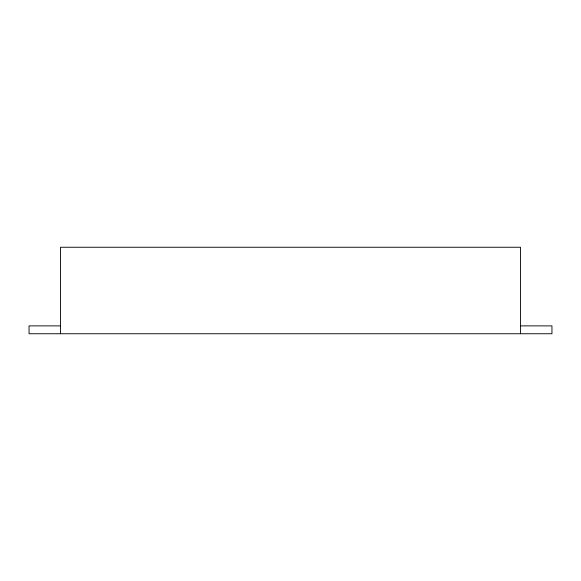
<?xml version="1.0" encoding="UTF-8"?>
<svg xmlns="http://www.w3.org/2000/svg" width="581" height="581" viewBox="0 0 581 581"><rect width="100%" height="100%" fill="white"/><g stroke="black" fill="none" stroke-linecap="round" stroke-linejoin="round"><path stroke-width="0.87" d="M60.504 325.883L29.05 325.883L29.05 333.748L551.95 333.748L551.95 325.883L520.496 325.883M520.496 333.748L520.496 247.252L60.504 247.252L60.504 333.748"/></g></svg>
